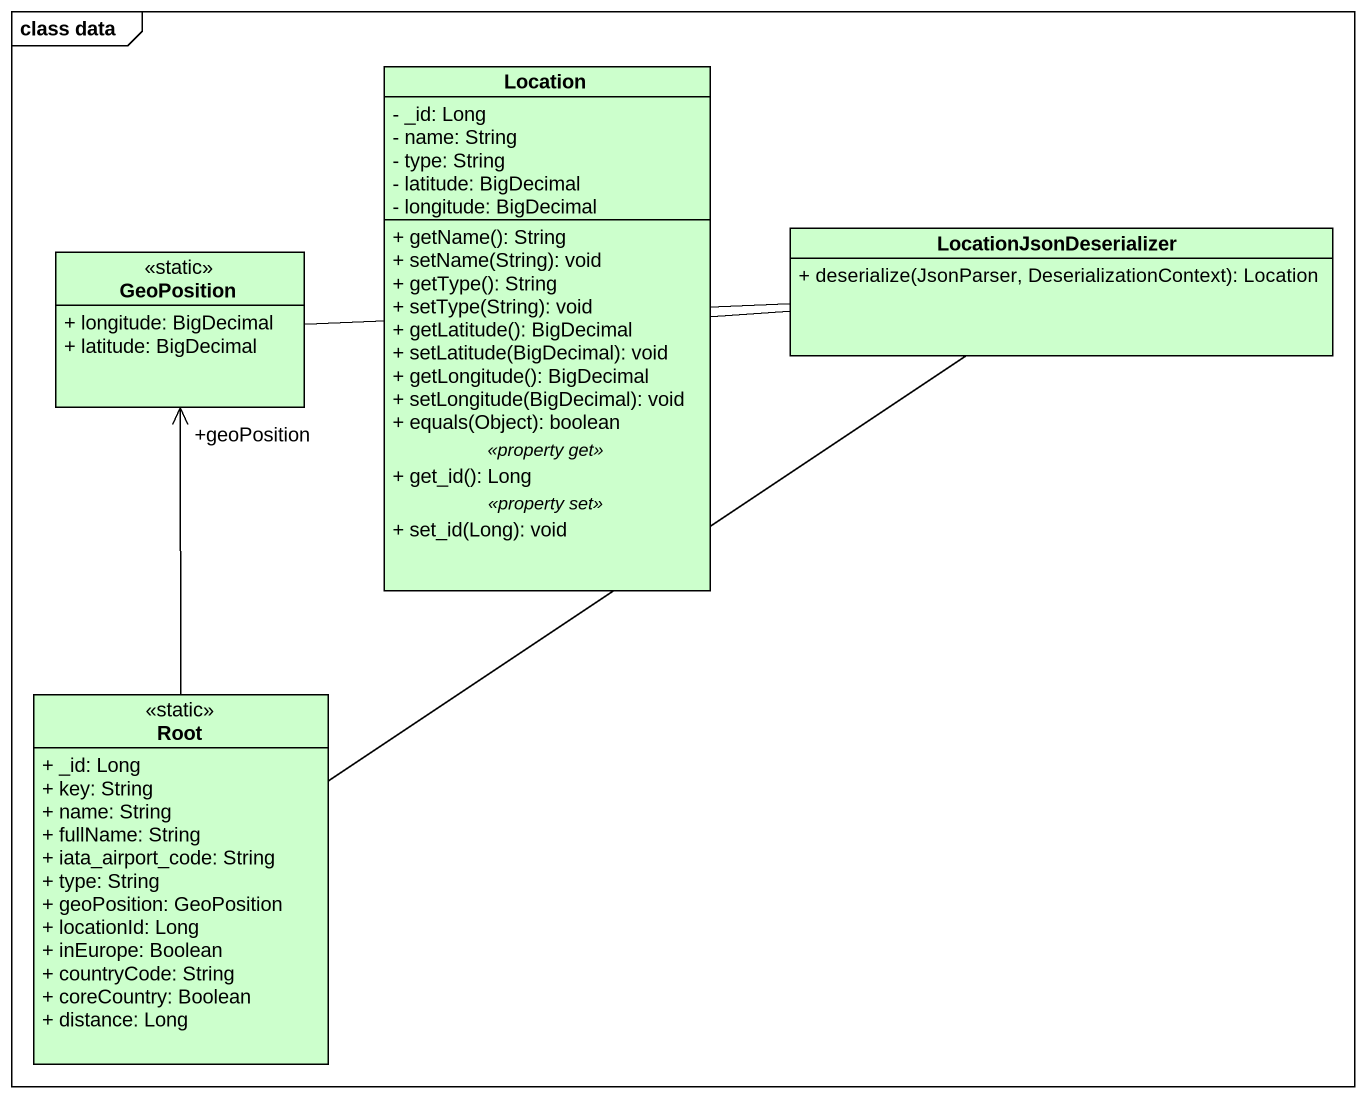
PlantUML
@startuml
mainframe class data
hide circle
hide empty members
skinparam classAttributeIconSize 0
class Location #CCFFCC {
  - _id: Long
  - name: String
  - type: String
  - latitude: BigDecimal
  - longitude: BigDecimal
  --
  + getName(): String
  + setName(String): void
  + getType(): String
  + setType(String): void
  + getLatitude(): BigDecimal
  + setLatitude(BigDecimal): void
  + getLongitude(): BigDecimal
  + setLongitude(BigDecimal): void
  + equals(Object): boolean
  .. <<property get>> ..
  + get_id(): Long
  .. <<property set>> ..
  + set_id(Long): void
}
class GeoPosition <<static>> #CCFFCC {
  + longitude: BigDecimal
  + latitude: BigDecimal
}
class LocationJsonDeserializer #CCFFCC {
  + deserialize(JsonParser, DeserializationContext): Location
}
class Root <<static>> #CCFFCC {
  + _id: Long
  + key: String
  + name: String
  + fullName: String
  + iata_airport_code: String
  + type: String
  + geoPosition: GeoPosition
  + locationId: Long
  + inEurope: Boolean
  + countryCode: String
  + coreCountry: Boolean
  + distance: Long
}
LocationJsonDeserializer -left- Location
LocationJsonDeserializer -left- GeoPosition
LocationJsonDeserializer -- Root
Root -up-> "+geoPosition" GeoPosition
@enduml
